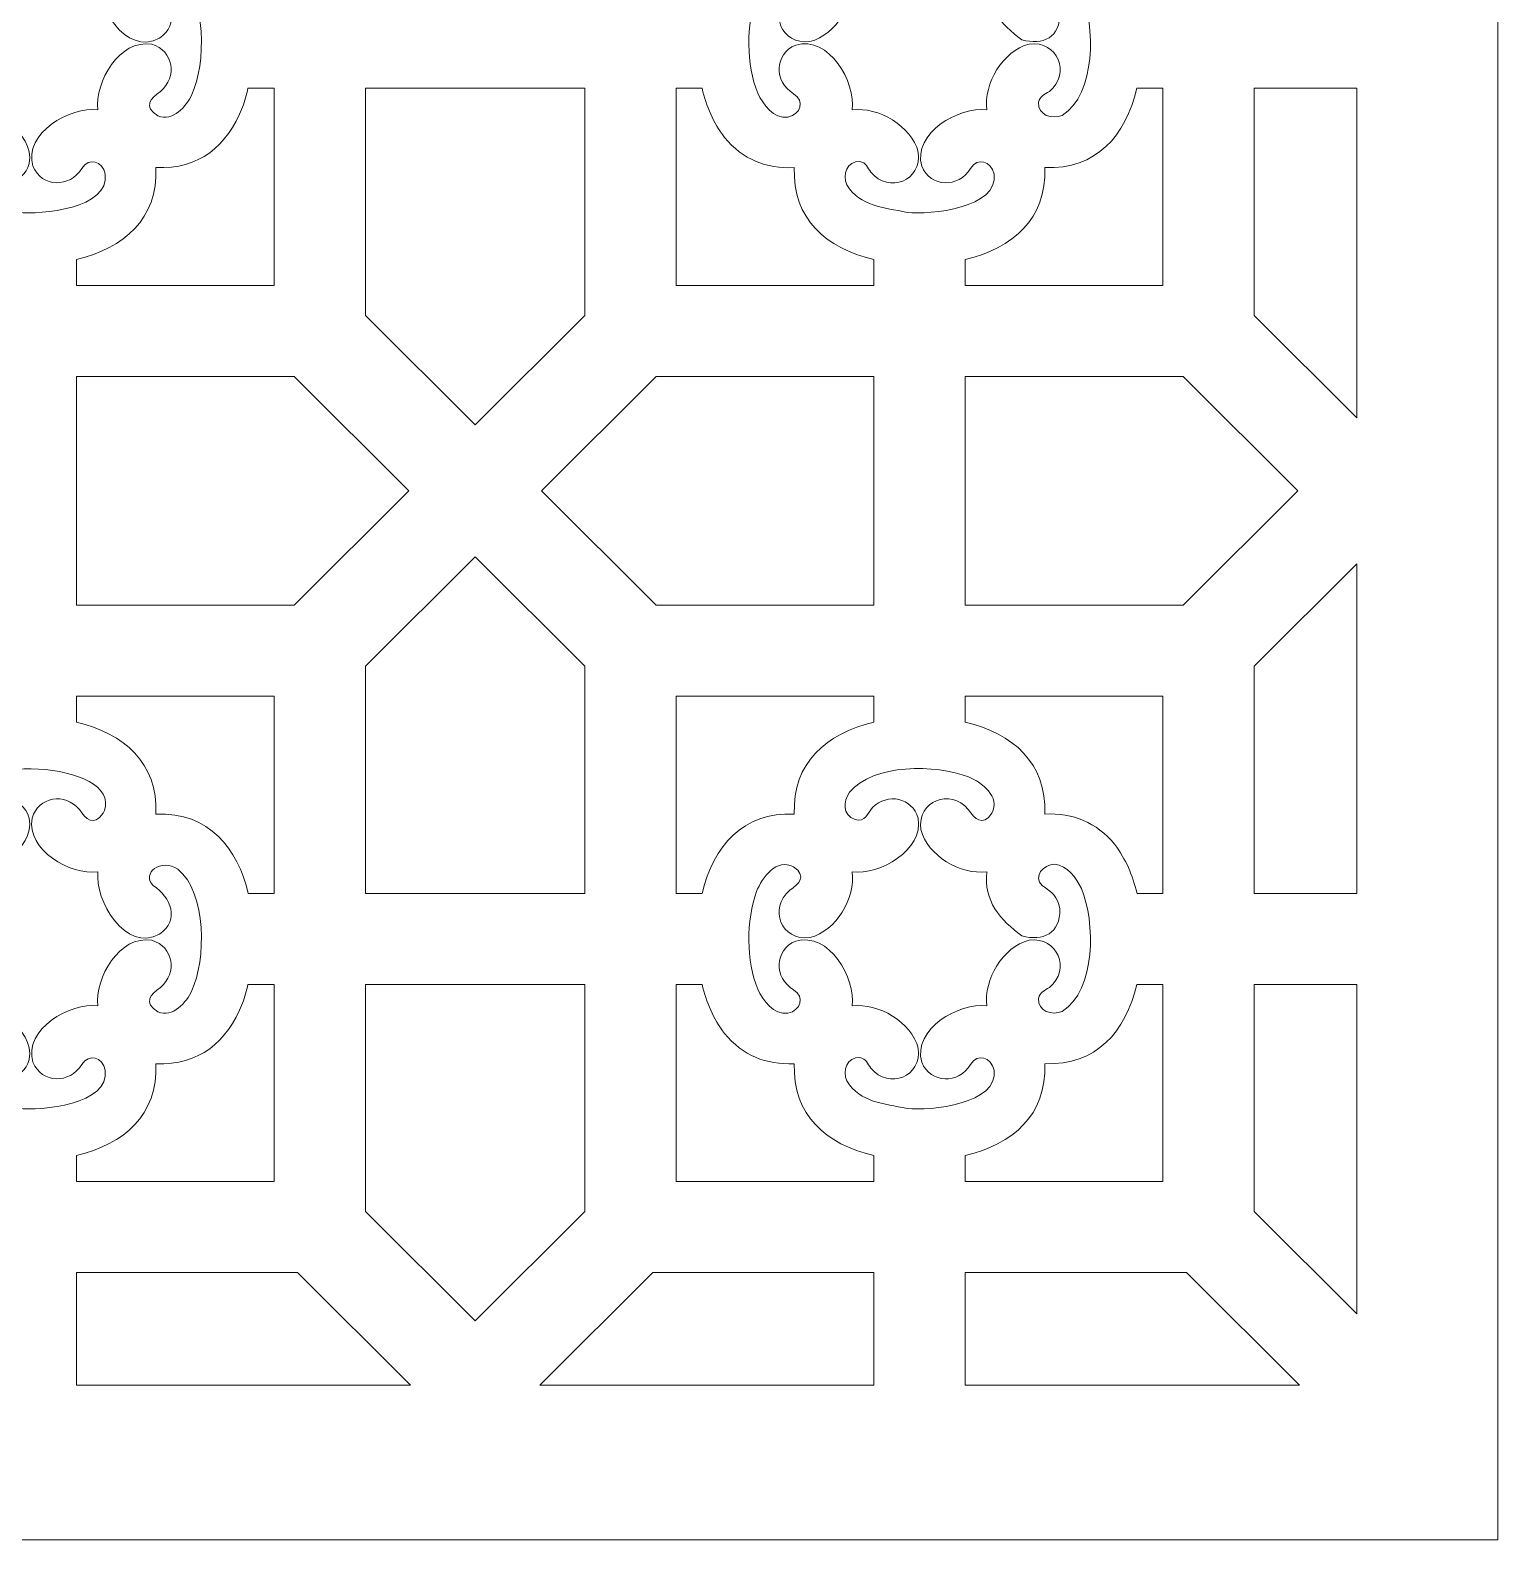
# Model space of a CAD drawing. Header units: centimetres. Extents: x 10.4 to 27.5, y -2.2 to 9.5.
# Drawn here: x 13.422 to 16.397, y -2.117 to 0.943 of the extents above; entities that cross this region are included whole.
import ezdxf

# ---------------------------------------------------------------- set-up
doc = ezdxf.new("R2010")
doc.units = ezdxf.units.CM
doc.header["$MEASUREMENT"] = 0
doc.layers.add('layer 1', color=7, linetype='Continuous')

msp = doc.modelspace()

# ---------------------------------------------------------------- linework, layer by layer
at = {"layer": 'layer 1', "color": 7, "lineweight": 9}
for points, knots in [([(10.44674, 9.5), (10.44674, 9.5), (16.39673, 9.5), (16.39673, 9.5), (16.39673, 9.5), (16.39673, 9.5), (16.39673, -2.11668), (16.39673, -2.11668), (16.39673, -2.11668), (16.39673, -2.11668), (10.44674, -2.11668), (10.44674, -2.11668), (10.44674, -2.11668), (10.44674, -2.11668), (10.44674, 9.5), (10.44674, 9.5)], [0, 0, 0, 0, 0.2, 0.2, 0.2, 0.2, 0.4, 0.4, 0.4, 0.4, 0.6, 0.6, 0.6, 0.6, 1, 1, 1, 1]), ([(13.09226, 1.01358), (13.09226, 1.01358), (13.09226, 1.01358), (13.09226, 1.01358), (13.09226, 1.01358), (13.07182, 0.95806), (13.07075, 0.87023), (13.09476, 0.81571), (13.09476, 0.81571), (13.13448, 0.7256), (13.2128, 0.78683), (13.16716, 0.81454), (13.16716, 0.81454), (13.12807, 0.83826), (13.1277, 0.89522), (13.17192, 0.91327), (13.17192, 0.91327), (13.23941, 0.93239), (13.29348, 0.83811), (13.28637, 0.78175), (13.28637, 0.78175), (13.34207, 0.78877), (13.43093, 0.738), (13.41987, 0.67312), (13.41987, 0.67312), (13.40726, 0.62889), (13.35312, 0.62086), (13.32395, 0.65536), (13.32395, 0.65536), (13.3099, 0.67598), (13.29223, 0.69061), (13.27458, 0.66053), (13.27458, 0.66053), (13.26059, 0.63026), (13.29415, 0.60356), (13.31749, 0.5921), (13.31749, 0.5921), (13.31749, 0.5921), (13.3974, 0.57388), (13.3974, 0.57388), (13.3974, 0.57388), (13.44431, 0.56899), (13.58259, 0.58166), (13.574, 0.65167), (13.574, 0.65167), (13.56789, 0.67786), (13.54067, 0.68657), (13.52625, 0.6629), (13.52625, 0.6629), (13.5024, 0.62375), (13.44519, 0.62384), (13.42721, 0.66767), (13.42721, 0.66767), (13.40803, 0.7348), (13.5027, 0.78905), (13.55913, 0.78175), (13.55913, 0.78175), (13.55207, 0.8385), (13.60307, 0.92586), (13.66811, 0.91483), (13.66811, 0.91483), (13.71247, 0.90226), (13.72053, 0.84827), (13.68592, 0.81922), (13.68592, 0.81922), (13.66523, 0.8052), (13.6506, 0.7876), (13.68074, 0.76998), (13.68074, 0.76998), (13.7108, 0.7562), (13.73867, 0.78984), (13.7494, 0.81278), (13.7494, 0.81278), (13.77811, 0.87429), (13.78006, 1.01091), (13.72104, 1.05902), (13.72104, 1.05902), (13.68774, 1.08163), (13.64539, 1.05088), (13.6712, 1.02575), (13.6712, 1.02575), (13.70722, 1.00127), (13.72594, 0.95671), (13.68367, 0.92693), (13.68367, 0.92693), (13.61497, 0.88937), (13.55205, 0.99595), (13.55913, 1.05367), (13.55913, 1.05367), (13.50219, 1.0467), (13.4146, 1.09738), (13.42566, 1.1623), (13.42566, 1.1623), (13.43827, 1.20651), (13.49243, 1.21457), (13.52156, 1.18005), (13.52156, 1.18005), (13.53491, 1.16044), (13.54982, 1.14525), (13.56935, 1.1722), (13.56935, 1.1722), (13.56935, 1.1722), (13.57226, 1.17774), (13.57226, 1.17774), (13.57226, 1.17774), (13.60642, 1.27684), (13.28112, 1.29888), (13.27109, 1.1903), (13.27109, 1.1903), (13.27154, 1.15981), (13.30179, 1.14693), (13.31926, 1.17251), (13.31926, 1.17251), (13.34251, 1.21572), (13.4065, 1.20921), (13.41987, 1.1623), (13.41987, 1.1623), (13.43098, 1.09725), (13.3424, 1.04678), (13.28637, 1.05367), (13.28637, 1.05367), (13.29362, 0.99695), (13.24234, 0.90961), (13.1774, 0.9206), (13.1774, 0.9206), (13.13304, 0.93318), (13.12496, 0.98718), (13.15961, 1.01621), (13.15961, 1.01621), (13.17926, 1.02952), (13.19452, 1.04439), (13.16746, 1.06386), (13.16746, 1.06386), (13.13253, 1.08205), (13.1037, 1.04239), (13.09226, 1.01358)], [0, 0, 0, 0, 0.0285714, 0.0285714, 0.0285714, 0.0285714, 0.0571429, 0.0571429, 0.0571429, 0.0571429, 0.0857143, 0.0857143, 0.0857143, 0.0857143, 0.1142857, 0.1142857, 0.1142857, 0.1142857, 0.1428571, 0.1428571, 0.1428571, 0.1428571, 0.1714286, 0.1714286, 0.1714286, 0.1714286, 0.2, 0.2, 0.2, 0.2, 0.2285714, 0.2285714, 0.2285714, 0.2285714, 0.2571429, 0.2571429, 0.2571429, 0.2571429, 0.2857143, 0.2857143, 0.2857143, 0.2857143, 0.3142857, 0.3142857, 0.3142857, 0.3142857, 0.3428571, 0.3428571, 0.3428571, 0.3428571, 0.3714286, 0.3714286, 0.3714286, 0.3714286, 0.4, 0.4, 0.4, 0.4, 0.4285714, 0.4285714, 0.4285714, 0.4285714, 0.4571429, 0.4571429, 0.4571429, 0.4571429, 0.4857143, 0.4857143, 0.4857143, 0.4857143, 0.5142857, 0.5142857, 0.5142857, 0.5142857, 0.5428571, 0.5428571, 0.5428571, 0.5428571, 0.5714286, 0.5714286, 0.5714286, 0.5714286, 0.6, 0.6, 0.6, 0.6, 0.6285714, 0.6285714, 0.6285714, 0.6285714, 0.6571429, 0.6571429, 0.6571429, 0.6571429, 0.6857143, 0.6857143, 0.6857143, 0.6857143, 0.7142857, 0.7142857, 0.7142857, 0.7142857, 0.7428571, 0.7428571, 0.7428571, 0.7428571, 0.7714286, 0.7714286, 0.7714286, 0.7714286, 0.8, 0.8, 0.8, 0.8, 0.8285714, 0.8285714, 0.8285714, 0.8285714, 0.8571429, 0.8571429, 0.8571429, 0.8571429, 0.8857143, 0.8857143, 0.8857143, 0.8857143, 0.9142857, 0.9142857, 0.9142857, 0.9142857, 0.9428571, 0.9428571, 0.9428571, 0.9428571, 1, 1, 1, 1]), ([(14.89404, 1.01358), (14.89404, 1.01358), (14.89404, 1.01358), (14.89404, 1.01358), (14.89404, 1.01358), (14.87312, 0.95676), (14.87267, 0.87145), (14.89657, 0.81571), (14.89657, 0.81571), (14.90723, 0.79258), (14.92909, 0.76344), (14.95766, 0.76695), (14.95766, 0.76695), (14.98394, 0.77302), (14.993, 0.79988), (14.96894, 0.81454), (14.96894, 0.81454), (14.92953, 0.83855), (14.92948, 0.89522), (14.97372, 0.91327), (14.97372, 0.91327), (15.0412, 0.93239), (15.09527, 0.83813), (15.08816, 0.78175), (15.08816, 0.78175), (15.1412, 0.78843), (15.20817, 0.74915), (15.22206, 0.6962), (15.22206, 0.6962), (15.22934, 0.63812), (15.16271, 0.61164), (15.12574, 0.65536), (15.12574, 0.65536), (15.1194, 0.66469), (15.11594, 0.67505), (15.10358, 0.6772), (15.10358, 0.6772), (15.07722, 0.67862), (15.06816, 0.65017), (15.07703, 0.62963), (15.07703, 0.62963), (15.10467, 0.58505), (15.15198, 0.58464), (15.19918, 0.57388), (15.19918, 0.57388), (15.24762, 0.56883), (15.38424, 0.58282), (15.37579, 0.65167), (15.37579, 0.65167), (15.36968, 0.67786), (15.34276, 0.68689), (15.32803, 0.6629), (15.32803, 0.6629), (15.30383, 0.62345), (15.24695, 0.62386), (15.229, 0.66767), (15.229, 0.66767), (15.20984, 0.7348), (15.30448, 0.78906), (15.36092, 0.78175), (15.36092, 0.78175), (15.35425, 0.83532), (15.39348, 0.90136), (15.44673, 0.91523), (15.44673, 0.91523), (15.50501, 0.92249), (15.5316, 0.85604), (15.48771, 0.81922), (15.48771, 0.81922), (15.47835, 0.81289), (15.46796, 0.80945), (15.46581, 0.79712), (15.46581, 0.79712), (15.46439, 0.77085), (15.49291, 0.76182), (15.51354, 0.77066), (15.51354, 0.77066), (15.58254, 0.81322), (15.58105, 0.95308), (15.55253, 1.01971), (15.55253, 1.01971), (15.5425, 1.04147), (15.52394, 1.06653), (15.498, 1.06892), (15.498, 1.06892), (15.47579, 1.06857), (15.45398, 1.04425), (15.47298, 1.02575), (15.47298, 1.02575), (15.49223, 1.01265), (15.50491, 1.00394), (15.50889, 0.97831), (15.50889, 0.97831), (15.51049, 0.92904), (15.47458, 0.91155), (15.43201, 0.92402), (15.43201, 0.92402), (15.38826, 0.95489), (15.35379, 0.99565), (15.36092, 1.05367), (15.36092, 1.05367), (15.30716, 1.0471), (15.24093, 1.08604), (15.22703, 1.13922), (15.22703, 1.13922), (15.21978, 1.19732), (15.28643, 1.22382), (15.32334, 1.18005), (15.32334, 1.18005), (15.3367, 1.16045), (15.3516, 1.14525), (15.37114, 1.1722), (15.37114, 1.1722), (15.38886, 1.20608), (15.35088, 1.23444), (15.32385, 1.24595), (15.32385, 1.24595), (15.25775, 1.27202), (15.1302, 1.27294), (15.0828, 1.21508), (15.0828, 1.21508), (15.0692, 1.19518), (15.06774, 1.16987), (15.09413, 1.15936), (15.09413, 1.15936), (15.11468, 1.15354), (15.11907, 1.17214), (15.12918, 1.18411), (15.12918, 1.18411), (15.15988, 1.21386), (15.20963, 1.20453), (15.22166, 1.1623), (15.22166, 1.1623), (15.23276, 1.09724), (15.14418, 1.04678), (15.08816, 1.05367), (15.08816, 1.05367), (15.09499, 1.00018), (15.05546, 0.93401), (15.00234, 0.92019), (15.00234, 0.92019), (14.94407, 0.91294), (14.9175, 0.97939), (14.96139, 1.01621), (14.96139, 1.01621), (14.98104, 1.02951), (14.9963, 1.04439), (14.96925, 1.06386), (14.96925, 1.06386), (14.93434, 1.08202), (14.90542, 1.04221), (14.89404, 1.01358)], [0, 0, 0, 0, 0.025641, 0.025641, 0.025641, 0.025641, 0.0512821, 0.0512821, 0.0512821, 0.0512821, 0.0769231, 0.0769231, 0.0769231, 0.0769231, 0.1025641, 0.1025641, 0.1025641, 0.1025641, 0.1282051, 0.1282051, 0.1282051, 0.1282051, 0.1538462, 0.1538462, 0.1538462, 0.1538462, 0.1794872, 0.1794872, 0.1794872, 0.1794872, 0.2051282, 0.2051282, 0.2051282, 0.2051282, 0.2307692, 0.2307692, 0.2307692, 0.2307692, 0.2564103, 0.2564103, 0.2564103, 0.2564103, 0.2820513, 0.2820513, 0.2820513, 0.2820513, 0.3076923, 0.3076923, 0.3076923, 0.3076923, 0.3333333, 0.3333333, 0.3333333, 0.3333333, 0.3589744, 0.3589744, 0.3589744, 0.3589744, 0.3846154, 0.3846154, 0.3846154, 0.3846154, 0.4102564, 0.4102564, 0.4102564, 0.4102564, 0.4358974, 0.4358974, 0.4358974, 0.4358974, 0.4615385, 0.4615385, 0.4615385, 0.4615385, 0.4871795, 0.4871795, 0.4871795, 0.4871795, 0.5128205, 0.5128205, 0.5128205, 0.5128205, 0.5384615, 0.5384615, 0.5384615, 0.5384615, 0.5641026, 0.5641026, 0.5641026, 0.5641026, 0.5897436, 0.5897436, 0.5897436, 0.5897436, 0.6153846, 0.6153846, 0.6153846, 0.6153846, 0.6410256, 0.6410256, 0.6410256, 0.6410256, 0.6666667, 0.6666667, 0.6666667, 0.6666667, 0.6923077, 0.6923077, 0.6923077, 0.6923077, 0.7179487, 0.7179487, 0.7179487, 0.7179487, 0.7435897, 0.7435897, 0.7435897, 0.7435897, 0.7692308, 0.7692308, 0.7692308, 0.7692308, 0.7948718, 0.7948718, 0.7948718, 0.7948718, 0.8205128, 0.8205128, 0.8205128, 0.8205128, 0.8461538, 0.8461538, 0.8461538, 0.8461538, 0.8717949, 0.8717949, 0.8717949, 0.8717949, 0.8974359, 0.8974359, 0.8974359, 0.8974359, 0.9230769, 0.9230769, 0.9230769, 0.9230769, 0.9487179, 0.9487179, 0.9487179, 0.9487179, 1, 1, 1, 1]), ([(13.8632, 0.82549), (13.8632, 0.82549), (13.8632, 0.82549), (13.8632, 0.82549), (13.8632, 0.82549), (13.8632, 0.82549), (13.91617, 0.82549), (13.91617, 0.82549), (13.91617, 0.82549), (13.91617, 0.82549), (13.91617, 0.42586), (13.91617, 0.42586), (13.91617, 0.42586), (13.91617, 0.42586), (13.51531, 0.42586), (13.51531, 0.42586), (13.51531, 0.42586), (13.51531, 0.42586), (13.51531, 0.47829), (13.51531, 0.47829), (13.51531, 0.47829), (13.61246, 0.50194), (13.68037, 0.5603), (13.67661, 0.66466), (13.67661, 0.66466), (13.76456, 0.66153), (13.82061, 0.70761), (13.85228, 0.78761), (13.85228, 0.78761), (13.85651, 0.79954), (13.86016, 0.81227), (13.8632, 0.82549)], [0, 0, 0, 0, 0.1111111, 0.1111111, 0.1111111, 0.1111111, 0.2222222, 0.2222222, 0.2222222, 0.2222222, 0.3333333, 0.3333333, 0.3333333, 0.3333333, 0.4444444, 0.4444444, 0.4444444, 0.4444444, 0.5555556, 0.5555556, 0.5555556, 0.5555556, 0.6666667, 0.6666667, 0.6666667, 0.6666667, 0.7777778, 0.7777778, 0.7777778, 0.7777778, 1, 1, 1, 1]), ([(14.10119, 0.82549), (14.10119, 0.82549), (14.10119, 0.82549), (14.10119, 0.82549), (14.10119, 0.82549), (14.10119, 0.82549), (14.54617, 0.82549), (14.54617, 0.82549), (14.54617, 0.82549), (14.54617, 0.82549), (14.54617, 0.36524), (14.54617, 0.36524), (14.54617, 0.36524), (14.54617, 0.36524), (14.32367, 0.14345), (14.32367, 0.14345), (14.32367, 0.14345), (14.32367, 0.14345), (14.10119, 0.36524), (14.10119, 0.36524), (14.10119, 0.36524), (14.10119, 0.36524), (14.10119, 0.82549), (14.10119, 0.82549)], [0, 0, 0, 0, 0.1428571, 0.1428571, 0.1428571, 0.1428571, 0.2857143, 0.2857143, 0.2857143, 0.2857143, 0.4285714, 0.4285714, 0.4285714, 0.4285714, 0.5714286, 0.5714286, 0.5714286, 0.5714286, 0.7142857, 0.7142857, 0.7142857, 0.7142857, 1, 1, 1, 1]), ([(14.73118, 0.82549), (14.73118, 0.82549), (14.73118, 0.82549), (14.73118, 0.82549), (14.73118, 0.82549), (14.73118, 0.82549), (14.78374, 0.82549), (14.78374, 0.82549), (14.78374, 0.82549), (14.7928, 0.7885), (14.80618, 0.75632), (14.8291, 0.72591), (14.8291, 0.72591), (14.86703, 0.68083), (14.91229, 0.66257), (14.97071, 0.66466), (14.97071, 0.66466), (14.96697, 0.56059), (15.03481, 0.50139), (15.13206, 0.47837), (15.13206, 0.47837), (15.13206, 0.47837), (15.13206, 0.42586), (15.13206, 0.42586), (15.13206, 0.42586), (15.13206, 0.42586), (14.73118, 0.42586), (14.73118, 0.42586), (14.73118, 0.42586), (14.73118, 0.42586), (14.73118, 0.82549), (14.73118, 0.82549)], [0, 0, 0, 0, 0.1111111, 0.1111111, 0.1111111, 0.1111111, 0.2222222, 0.2222222, 0.2222222, 0.2222222, 0.3333333, 0.3333333, 0.3333333, 0.3333333, 0.4444444, 0.4444444, 0.4444444, 0.4444444, 0.5555556, 0.5555556, 0.5555556, 0.5555556, 0.6666667, 0.6666667, 0.6666667, 0.6666667, 0.7777778, 0.7777778, 0.7777778, 0.7777778, 1, 1, 1, 1]), ([(15.66524, 0.82549), (15.66524, 0.82549), (15.66524, 0.82549), (15.66524, 0.82549), (15.66524, 0.82549), (15.66524, 0.82549), (15.71796, 0.82549), (15.71796, 0.82549), (15.71796, 0.82549), (15.71796, 0.82549), (15.71796, 0.42586), (15.71796, 0.42586), (15.71796, 0.42586), (15.71796, 0.42586), (15.31709, 0.42586), (15.31709, 0.42586), (15.31709, 0.42586), (15.31709, 0.42586), (15.31709, 0.47829), (15.31709, 0.47829), (15.31709, 0.47829), (15.41422, 0.50194), (15.48215, 0.5603), (15.47839, 0.66466), (15.47839, 0.66466), (15.58277, 0.66095), (15.64215, 0.72855), (15.66524, 0.82549)], [0, 0, 0, 0, 0.125, 0.125, 0.125, 0.125, 0.25, 0.25, 0.25, 0.25, 0.375, 0.375, 0.375, 0.375, 0.5, 0.5, 0.5, 0.5, 0.625, 0.625, 0.625, 0.625, 0.75, 0.75, 0.75, 0.75, 1, 1, 1, 1]), ([(16.11113, 0.82549), (16.11113, 0.82549), (16.11113, 0.82549), (16.11113, 0.82549), (16.11113, 0.82549), (16.11113, 0.82549), (15.90298, 0.82549), (15.90298, 0.82549), (15.90298, 0.82549), (15.90298, 0.82549), (15.90298, 0.36524), (15.90298, 0.36524), (15.90298, 0.36524), (15.90298, 0.36524), (16.11113, 0.15774), (16.11113, 0.15774), (16.11113, 0.15774), (16.11113, 0.15774), (16.11113, 0.82549), (16.11113, 0.82549)], [0, 0, 0, 0, 0.1666667, 0.1666667, 0.1666667, 0.1666667, 0.3333333, 0.3333333, 0.3333333, 0.3333333, 0.5, 0.5, 0.5, 0.5, 0.6666667, 0.6666667, 0.6666667, 0.6666667, 1, 1, 1, 1]), ([(13.51531, 0.24141), (13.51531, 0.24141), (13.51531, 0.24141), (13.51531, 0.24141), (13.51531, 0.24141), (13.51531, 0.24141), (13.51531, -0.22229), (13.51531, -0.22229), (13.51531, -0.22229), (13.51531, -0.22229), (13.9568, -0.22229), (13.9568, -0.22229), (13.9568, -0.22229), (13.9568, -0.22229), (14.18938, 0.00957), (14.18938, 0.00957), (14.18938, 0.00957), (14.18938, 0.00957), (13.9568, 0.24141), (13.9568, 0.24141), (13.9568, 0.24141), (13.9568, 0.24141), (13.51531, 0.24141), (13.51531, 0.24141)], [0, 0, 0, 0, 0.1428571, 0.1428571, 0.1428571, 0.1428571, 0.2857143, 0.2857143, 0.2857143, 0.2857143, 0.4285714, 0.4285714, 0.4285714, 0.4285714, 0.5714286, 0.5714286, 0.5714286, 0.5714286, 0.7142857, 0.7142857, 0.7142857, 0.7142857, 1, 1, 1, 1]), ([(15.13206, -0.22229), (15.13206, -0.22229), (15.13206, -0.22229), (15.13206, -0.22229), (15.13206, -0.22229), (15.13206, -0.22229), (15.13206, 0.24141), (15.13206, 0.24141), (15.13206, 0.24141), (15.13206, 0.24141), (14.69056, 0.24141), (14.69056, 0.24141), (14.69056, 0.24141), (14.69056, 0.24141), (14.45798, 0.00957), (14.45798, 0.00957), (14.45798, 0.00957), (14.45798, 0.00957), (14.69056, -0.22229), (14.69056, -0.22229), (14.69056, -0.22229), (14.69056, -0.22229), (15.13206, -0.22229), (15.13206, -0.22229)], [0, 0, 0, 0, 0.1428571, 0.1428571, 0.1428571, 0.1428571, 0.2857143, 0.2857143, 0.2857143, 0.2857143, 0.4285714, 0.4285714, 0.4285714, 0.4285714, 0.5714286, 0.5714286, 0.5714286, 0.5714286, 0.7142857, 0.7142857, 0.7142857, 0.7142857, 1, 1, 1, 1]), ([(15.31709, 0.24141), (15.31709, 0.24141), (15.31709, 0.24141), (15.31709, 0.24141), (15.31709, 0.24141), (15.31709, 0.24141), (15.31709, -0.22229), (15.31709, -0.22229), (15.31709, -0.22229), (15.31709, -0.22229), (15.75859, -0.22229), (15.75859, -0.22229), (15.75859, -0.22229), (15.75859, -0.22229), (15.99117, 0.00957), (15.99117, 0.00957), (15.99117, 0.00957), (15.99117, 0.00957), (15.75859, 0.24141), (15.75859, 0.24141), (15.75859, 0.24141), (15.75859, 0.24141), (15.31709, 0.24141), (15.31709, 0.24141)], [0, 0, 0, 0, 0.1428571, 0.1428571, 0.1428571, 0.1428571, 0.2857143, 0.2857143, 0.2857143, 0.2857143, 0.4285714, 0.4285714, 0.4285714, 0.4285714, 0.5714286, 0.5714286, 0.5714286, 0.5714286, 0.7142857, 0.7142857, 0.7142857, 0.7142857, 1, 1, 1, 1]), ([(14.54617, -0.80637), (14.54617, -0.80637), (14.54617, -0.80637), (14.54617, -0.80637), (14.54617, -0.80637), (14.54617, -0.80637), (14.10119, -0.80637), (14.10119, -0.80637), (14.10119, -0.80637), (14.10119, -0.80637), (14.10119, -0.34612), (14.10119, -0.34612), (14.10119, -0.34612), (14.10119, -0.34612), (14.32367, -0.12433), (14.32367, -0.12433), (14.32367, -0.12433), (14.32367, -0.12433), (14.54617, -0.34612), (14.54617, -0.34612), (14.54617, -0.34612), (14.54617, -0.34612), (14.54617, -0.80637), (14.54617, -0.80637)], [0, 0, 0, 0, 0.1428571, 0.1428571, 0.1428571, 0.1428571, 0.2857143, 0.2857143, 0.2857143, 0.2857143, 0.4285714, 0.4285714, 0.4285714, 0.4285714, 0.5714286, 0.5714286, 0.5714286, 0.5714286, 0.7142857, 0.7142857, 0.7142857, 0.7142857, 1, 1, 1, 1]), ([(16.11113, -0.13863), (16.11113, -0.13863), (16.11113, -0.13863), (16.11113, -0.13863), (16.11113, -0.13863), (16.11113, -0.13863), (15.90298, -0.34612), (15.90298, -0.34612), (15.90298, -0.34612), (15.90298, -0.34612), (15.90298, -0.80637), (15.90298, -0.80637), (15.90298, -0.80637), (15.90298, -0.80637), (16.11113, -0.80637), (16.11113, -0.80637), (16.11113, -0.80637), (16.11113, -0.80637), (16.11113, -0.13863), (16.11113, -0.13863)], [0, 0, 0, 0, 0.1666667, 0.1666667, 0.1666667, 0.1666667, 0.3333333, 0.3333333, 0.3333333, 0.3333333, 0.5, 0.5, 0.5, 0.5, 0.6666667, 0.6666667, 0.6666667, 0.6666667, 1, 1, 1, 1]), ([(13.91617, -0.80637), (13.91617, -0.80637), (13.91617, -0.80637), (13.91617, -0.80637), (13.91617, -0.80637), (13.91617, -0.80637), (13.86376, -0.80637), (13.86376, -0.80637), (13.86376, -0.80637), (13.84227, -0.71554), (13.78468, -0.64168), (13.67661, -0.64553), (13.67661, -0.64553), (13.68035, -0.5415), (13.61251, -0.48228), (13.51531, -0.45926), (13.51531, -0.45926), (13.51531, -0.45926), (13.51531, -0.40674), (13.51531, -0.40674), (13.51531, -0.40674), (13.51531, -0.40674), (13.91617, -0.40674), (13.91617, -0.40674), (13.91617, -0.40674), (13.91617, -0.40674), (13.91617, -0.80637), (13.91617, -0.80637)], [0, 0, 0, 0, 0.125, 0.125, 0.125, 0.125, 0.25, 0.25, 0.25, 0.25, 0.375, 0.375, 0.375, 0.375, 0.5, 0.5, 0.5, 0.5, 0.625, 0.625, 0.625, 0.625, 0.75, 0.75, 0.75, 0.75, 1, 1, 1, 1]), ([(14.78372, -0.80637), (14.78372, -0.80637), (14.78372, -0.80637), (14.78372, -0.80637), (14.78372, -0.80637), (14.78372, -0.80637), (14.73118, -0.80637), (14.73118, -0.80637), (14.73118, -0.80637), (14.73118, -0.80637), (14.73118, -0.40674), (14.73118, -0.40674), (14.73118, -0.40674), (14.73118, -0.40674), (15.13206, -0.40674), (15.13206, -0.40674), (15.13206, -0.40674), (15.13206, -0.40674), (15.13206, -0.45915), (15.13206, -0.45915), (15.13206, -0.45915), (15.03497, -0.48278), (14.96697, -0.54126), (14.97071, -0.64553), (14.97071, -0.64553), (14.86612, -0.64179), (14.80718, -0.7095), (14.78372, -0.80637)], [0, 0, 0, 0, 0.125, 0.125, 0.125, 0.125, 0.25, 0.25, 0.25, 0.25, 0.375, 0.375, 0.375, 0.375, 0.5, 0.5, 0.5, 0.5, 0.625, 0.625, 0.625, 0.625, 0.75, 0.75, 0.75, 0.75, 1, 1, 1, 1]), ([(15.71796, -0.80637), (15.71796, -0.80637), (15.71796, -0.80637), (15.71796, -0.80637), (15.71796, -0.80637), (15.71796, -0.80637), (15.66536, -0.80637), (15.66536, -0.80637), (15.66536, -0.80637), (15.6563, -0.76942), (15.64297, -0.73737), (15.62013, -0.70696), (15.62013, -0.70696), (15.58221, -0.66177), (15.53685, -0.64344), (15.47839, -0.64553), (15.47839, -0.64553), (15.48213, -0.5415), (15.41429, -0.48228), (15.31709, -0.45926), (15.31709, -0.45926), (15.31709, -0.45926), (15.31709, -0.40674), (15.31709, -0.40674), (15.31709, -0.40674), (15.31709, -0.40674), (15.71796, -0.40674), (15.71796, -0.40674), (15.71796, -0.40674), (15.71796, -0.40674), (15.71796, -0.80637), (15.71796, -0.80637)], [0, 0, 0, 0, 0.1111111, 0.1111111, 0.1111111, 0.1111111, 0.2222222, 0.2222222, 0.2222222, 0.2222222, 0.3333333, 0.3333333, 0.3333333, 0.3333333, 0.4444444, 0.4444444, 0.4444444, 0.4444444, 0.5555556, 0.5555556, 0.5555556, 0.5555556, 0.6666667, 0.6666667, 0.6666667, 0.6666667, 0.7777778, 0.7777778, 0.7777778, 0.7777778, 1, 1, 1, 1]), ([(13.09226, -0.80272), (13.09226, -0.80272), (13.09226, -0.80272), (13.09226, -0.80272), (13.09226, -0.80272), (13.07182, -0.85823), (13.07075, -0.94605), (13.09476, -1.00059), (13.09476, -1.00059), (13.13448, -1.09071), (13.2128, -1.02947), (13.16716, -1.00176), (13.16716, -1.00176), (13.12807, -0.97803), (13.1277, -0.92107), (13.17192, -0.90302), (13.17192, -0.90302), (13.23941, -0.88391), (13.29348, -0.97819), (13.28637, -1.03454), (13.28637, -1.03454), (13.34207, -1.02752), (13.43093, -1.07829), (13.41987, -1.14317), (13.41987, -1.14317), (13.40726, -1.1874), (13.35312, -1.19543), (13.32395, -1.16093), (13.32395, -1.16093), (13.3099, -1.1403), (13.29223, -1.1257), (13.27458, -1.15577), (13.27458, -1.15577), (13.26059, -1.18605), (13.29415, -1.21273), (13.31749, -1.2242), (13.31749, -1.2242), (13.31749, -1.2242), (13.3974, -1.24243), (13.3974, -1.24243), (13.3974, -1.24243), (13.44431, -1.24731), (13.58259, -1.23463), (13.574, -1.16464), (13.574, -1.16464), (13.56789, -1.13844), (13.54067, -1.12973), (13.52625, -1.15339), (13.52625, -1.15339), (13.5024, -1.19255), (13.44519, -1.19246), (13.42721, -1.14862), (13.42721, -1.14862), (13.40803, -1.08148), (13.5027, -1.02724), (13.55913, -1.03454), (13.55913, -1.03454), (13.55207, -0.97778), (13.60307, -0.89044), (13.66811, -0.90148), (13.66811, -0.90148), (13.71247, -0.91403), (13.72053, -0.96804), (13.68592, -0.99707), (13.68592, -0.99707), (13.66523, -1.01109), (13.6506, -1.0287), (13.68074, -1.04631), (13.68074, -1.04631), (13.7108, -1.06011), (13.73867, -1.02647), (13.7494, -1.0035), (13.7494, -1.0035), (13.77811, -0.942), (13.78006, -0.80539), (13.72104, -0.75727), (13.72104, -0.75727), (13.68774, -0.73467), (13.64539, -0.76542), (13.6712, -0.79055), (13.6712, -0.79055), (13.70722, -0.81502), (13.72594, -0.85958), (13.68367, -0.88936), (13.68367, -0.88936), (13.61497, -0.92692), (13.55205, -0.82035), (13.55913, -0.76262), (13.55913, -0.76262), (13.50219, -0.76959), (13.4146, -0.71891), (13.42566, -0.65401), (13.42566, -0.65401), (13.43827, -0.60977), (13.49243, -0.60172), (13.52156, -0.63626), (13.52156, -0.63626), (13.53491, -0.65585), (13.54982, -0.67106), (13.56935, -0.64409), (13.56935, -0.64409), (13.56935, -0.64409), (13.57226, -0.63856), (13.57226, -0.63856), (13.57226, -0.63856), (13.60642, -0.53946), (13.28112, -0.51742), (13.27109, -0.62599), (13.27109, -0.62599), (13.27154, -0.65649), (13.30179, -0.66936), (13.31926, -0.64379), (13.31926, -0.64379), (13.34251, -0.60057), (13.4065, -0.60709), (13.41987, -0.654), (13.41987, -0.654), (13.43098, -0.71905), (13.3424, -0.76952), (13.28637, -0.76262), (13.28637, -0.76262), (13.29362, -0.81934), (13.24234, -0.90669), (13.1774, -0.89571), (13.1774, -0.89571), (13.13304, -0.88312), (13.12496, -0.82913), (13.15961, -0.8001), (13.15961, -0.8001), (13.17926, -0.78678), (13.19452, -0.77191), (13.16746, -0.75243), (13.16746, -0.75243), (13.13253, -0.73425), (13.1037, -0.7739), (13.09226, -0.80272)], [0, 0, 0, 0, 0.0285714, 0.0285714, 0.0285714, 0.0285714, 0.0571429, 0.0571429, 0.0571429, 0.0571429, 0.0857143, 0.0857143, 0.0857143, 0.0857143, 0.1142857, 0.1142857, 0.1142857, 0.1142857, 0.1428571, 0.1428571, 0.1428571, 0.1428571, 0.1714286, 0.1714286, 0.1714286, 0.1714286, 0.2, 0.2, 0.2, 0.2, 0.2285714, 0.2285714, 0.2285714, 0.2285714, 0.2571429, 0.2571429, 0.2571429, 0.2571429, 0.2857143, 0.2857143, 0.2857143, 0.2857143, 0.3142857, 0.3142857, 0.3142857, 0.3142857, 0.3428571, 0.3428571, 0.3428571, 0.3428571, 0.3714286, 0.3714286, 0.3714286, 0.3714286, 0.4, 0.4, 0.4, 0.4, 0.4285714, 0.4285714, 0.4285714, 0.4285714, 0.4571429, 0.4571429, 0.4571429, 0.4571429, 0.4857143, 0.4857143, 0.4857143, 0.4857143, 0.5142857, 0.5142857, 0.5142857, 0.5142857, 0.5428571, 0.5428571, 0.5428571, 0.5428571, 0.5714286, 0.5714286, 0.5714286, 0.5714286, 0.6, 0.6, 0.6, 0.6, 0.6285714, 0.6285714, 0.6285714, 0.6285714, 0.6571429, 0.6571429, 0.6571429, 0.6571429, 0.6857143, 0.6857143, 0.6857143, 0.6857143, 0.7142857, 0.7142857, 0.7142857, 0.7142857, 0.7428571, 0.7428571, 0.7428571, 0.7428571, 0.7714286, 0.7714286, 0.7714286, 0.7714286, 0.8, 0.8, 0.8, 0.8, 0.8285714, 0.8285714, 0.8285714, 0.8285714, 0.8571429, 0.8571429, 0.8571429, 0.8571429, 0.8857143, 0.8857143, 0.8857143, 0.8857143, 0.9142857, 0.9142857, 0.9142857, 0.9142857, 0.9428571, 0.9428571, 0.9428571, 0.9428571, 1, 1, 1, 1]), ([(14.89404, -0.80272), (14.89404, -0.80272), (14.89404, -0.80272), (14.89404, -0.80272), (14.89404, -0.80272), (14.87312, -0.85954), (14.87267, -0.94484), (14.89657, -1.00059), (14.89657, -1.00059), (14.90723, -1.02371), (14.92909, -1.05286), (14.95766, -1.04935), (14.95766, -1.04935), (14.98394, -1.04327), (14.993, -1.01641), (14.96894, -1.00176), (14.96894, -1.00176), (14.92953, -0.97774), (14.92948, -0.92107), (14.97372, -0.90302), (14.97372, -0.90302), (15.0412, -0.88391), (15.09527, -0.97818), (15.08816, -1.03454), (15.08816, -1.03454), (15.1412, -1.02785), (15.20817, -1.06714), (15.22206, -1.12009), (15.22206, -1.12009), (15.22934, -1.17819), (15.16271, -1.20466), (15.12574, -1.16093), (15.12574, -1.16093), (15.1194, -1.15161), (15.11594, -1.14124), (15.10358, -1.13908), (15.10358, -1.13908), (15.07722, -1.13767), (15.06816, -1.16613), (15.07703, -1.18667), (15.07703, -1.18667), (15.10467, -1.23124), (15.15198, -1.23166), (15.19918, -1.24243), (15.19918, -1.24243), (15.24762, -1.24748), (15.38424, -1.23347), (15.37579, -1.16464), (15.37579, -1.16464), (15.36968, -1.13842), (15.34276, -1.12941), (15.32803, -1.15339), (15.32803, -1.15339), (15.30383, -1.19285), (15.24695, -1.19244), (15.229, -1.14862), (15.229, -1.14862), (15.20984, -1.08148), (15.30448, -1.02724), (15.36092, -1.03454), (15.36092, -1.03454), (15.35425, -0.98097), (15.39348, -0.91493), (15.44673, -0.90106), (15.44673, -0.90106), (15.50501, -0.89381), (15.5316, -0.96025), (15.48771, -0.99707), (15.48771, -0.99707), (15.47835, -1.00341), (15.46796, -1.00685), (15.46581, -1.01917), (15.46581, -1.01917), (15.46439, -1.04545), (15.49291, -1.05448), (15.51354, -1.04564), (15.51354, -1.04564), (15.58254, -1.00307), (15.58105, -0.86322), (15.55253, -0.79658), (15.55253, -0.79658), (15.5425, -0.77483), (15.52394, -0.74976), (15.498, -0.74737), (15.498, -0.74737), (15.47579, -0.74772), (15.45398, -0.77204), (15.47298, -0.79055), (15.47298, -0.79055), (15.49223, -0.80364), (15.50491, -0.81236), (15.50889, -0.83798), (15.50889, -0.83798), (15.51049, -0.88726), (15.47458, -0.90475), (15.43201, -0.89227), (15.43201, -0.89227), (15.38826, -0.86141), (15.35379, -0.82065), (15.36092, -0.76262), (15.36092, -0.76262), (15.30716, -0.76919), (15.24093, -0.73025), (15.22703, -0.67707), (15.22703, -0.67707), (15.21978, -0.61898), (15.28643, -0.59248), (15.32334, -0.63626), (15.32334, -0.63626), (15.3367, -0.65584), (15.3516, -0.67106), (15.37114, -0.64409), (15.37114, -0.64409), (15.38886, -0.61021), (15.35088, -0.58184), (15.32385, -0.57035), (15.32385, -0.57035), (15.25775, -0.54427), (15.1302, -0.54336), (15.0828, -0.60123), (15.0828, -0.60123), (15.0692, -0.62112), (15.06774, -0.64644), (15.09413, -0.65693), (15.09413, -0.65693), (15.11468, -0.66276), (15.11907, -0.64415), (15.12918, -0.63219), (15.12918, -0.63219), (15.15988, -0.60243), (15.20963, -0.61177), (15.22166, -0.654), (15.22166, -0.654), (15.23276, -0.71906), (15.14418, -0.76952), (15.08816, -0.76262), (15.08816, -0.76262), (15.09499, -0.81611), (15.05546, -0.88229), (15.00234, -0.89611), (15.00234, -0.89611), (14.94407, -0.90336), (14.9175, -0.8369), (14.96139, -0.8001), (14.96139, -0.8001), (14.98104, -0.78678), (14.9963, -0.7719), (14.96925, -0.75243), (14.96925, -0.75243), (14.93434, -0.73428), (14.90542, -0.77408), (14.89404, -0.80272)], [0, 0, 0, 0, 0.025641, 0.025641, 0.025641, 0.025641, 0.0512821, 0.0512821, 0.0512821, 0.0512821, 0.0769231, 0.0769231, 0.0769231, 0.0769231, 0.1025641, 0.1025641, 0.1025641, 0.1025641, 0.1282051, 0.1282051, 0.1282051, 0.1282051, 0.1538462, 0.1538462, 0.1538462, 0.1538462, 0.1794872, 0.1794872, 0.1794872, 0.1794872, 0.2051282, 0.2051282, 0.2051282, 0.2051282, 0.2307692, 0.2307692, 0.2307692, 0.2307692, 0.2564103, 0.2564103, 0.2564103, 0.2564103, 0.2820513, 0.2820513, 0.2820513, 0.2820513, 0.3076923, 0.3076923, 0.3076923, 0.3076923, 0.3333333, 0.3333333, 0.3333333, 0.3333333, 0.3589744, 0.3589744, 0.3589744, 0.3589744, 0.3846154, 0.3846154, 0.3846154, 0.3846154, 0.4102564, 0.4102564, 0.4102564, 0.4102564, 0.4358974, 0.4358974, 0.4358974, 0.4358974, 0.4615385, 0.4615385, 0.4615385, 0.4615385, 0.4871795, 0.4871795, 0.4871795, 0.4871795, 0.5128205, 0.5128205, 0.5128205, 0.5128205, 0.5384615, 0.5384615, 0.5384615, 0.5384615, 0.5641026, 0.5641026, 0.5641026, 0.5641026, 0.5897436, 0.5897436, 0.5897436, 0.5897436, 0.6153846, 0.6153846, 0.6153846, 0.6153846, 0.6410256, 0.6410256, 0.6410256, 0.6410256, 0.6666667, 0.6666667, 0.6666667, 0.6666667, 0.6923077, 0.6923077, 0.6923077, 0.6923077, 0.7179487, 0.7179487, 0.7179487, 0.7179487, 0.7435897, 0.7435897, 0.7435897, 0.7435897, 0.7692308, 0.7692308, 0.7692308, 0.7692308, 0.7948718, 0.7948718, 0.7948718, 0.7948718, 0.8205128, 0.8205128, 0.8205128, 0.8205128, 0.8461538, 0.8461538, 0.8461538, 0.8461538, 0.8717949, 0.8717949, 0.8717949, 0.8717949, 0.8974359, 0.8974359, 0.8974359, 0.8974359, 0.9230769, 0.9230769, 0.9230769, 0.9230769, 0.9487179, 0.9487179, 0.9487179, 0.9487179, 1, 1, 1, 1]), ([(13.8632, -0.99081), (13.8632, -0.99081), (13.8632, -0.99081), (13.8632, -0.99081), (13.8632, -0.99081), (13.8632, -0.99081), (13.91617, -0.99081), (13.91617, -0.99081), (13.91617, -0.99081), (13.91617, -0.99081), (13.91617, -1.39043), (13.91617, -1.39043), (13.91617, -1.39043), (13.91617, -1.39043), (13.51531, -1.39043), (13.51531, -1.39043), (13.51531, -1.39043), (13.51531, -1.39043), (13.51531, -1.33801), (13.51531, -1.33801), (13.51531, -1.33801), (13.61246, -1.31437), (13.68037, -1.25599), (13.67661, -1.15164), (13.67661, -1.15164), (13.76456, -1.15476), (13.82061, -1.10869), (13.85228, -1.02869), (13.85228, -1.02869), (13.85651, -1.01674), (13.86016, -1.00404), (13.8632, -0.99081)], [0, 0, 0, 0, 0.1111111, 0.1111111, 0.1111111, 0.1111111, 0.2222222, 0.2222222, 0.2222222, 0.2222222, 0.3333333, 0.3333333, 0.3333333, 0.3333333, 0.4444444, 0.4444444, 0.4444444, 0.4444444, 0.5555556, 0.5555556, 0.5555556, 0.5555556, 0.6666667, 0.6666667, 0.6666667, 0.6666667, 0.7777778, 0.7777778, 0.7777778, 0.7777778, 1, 1, 1, 1]), ([(14.10119, -0.99081), (14.10119, -0.99081), (14.10119, -0.99081), (14.10119, -0.99081), (14.10119, -0.99081), (14.10119, -0.99081), (14.54617, -0.99081), (14.54617, -0.99081), (14.54617, -0.99081), (14.54617, -0.99081), (14.54617, -1.45106), (14.54617, -1.45106), (14.54617, -1.45106), (14.54617, -1.45106), (14.32367, -1.67285), (14.32367, -1.67285), (14.32367, -1.67285), (14.32367, -1.67285), (14.10119, -1.45106), (14.10119, -1.45106), (14.10119, -1.45106), (14.10119, -1.45106), (14.10119, -0.99081), (14.10119, -0.99081)], [0, 0, 0, 0, 0.1428571, 0.1428571, 0.1428571, 0.1428571, 0.2857143, 0.2857143, 0.2857143, 0.2857143, 0.4285714, 0.4285714, 0.4285714, 0.4285714, 0.5714286, 0.5714286, 0.5714286, 0.5714286, 0.7142857, 0.7142857, 0.7142857, 0.7142857, 1, 1, 1, 1]), ([(14.73118, -0.99081), (14.73118, -0.99081), (14.73118, -0.99081), (14.73118, -0.99081), (14.73118, -0.99081), (14.73118, -0.99081), (14.78374, -0.99081), (14.78374, -0.99081), (14.78374, -0.99081), (14.7928, -1.0278), (14.80618, -1.05996), (14.8291, -1.09039), (14.8291, -1.09039), (14.86703, -1.13546), (14.91229, -1.15371), (14.97071, -1.15164), (14.97071, -1.15164), (14.96697, -1.2557), (15.03481, -1.31491), (15.13206, -1.33793), (15.13206, -1.33793), (15.13206, -1.33793), (15.13206, -1.39043), (15.13206, -1.39043), (15.13206, -1.39043), (15.13206, -1.39043), (14.73118, -1.39043), (14.73118, -1.39043), (14.73118, -1.39043), (14.73118, -1.39043), (14.73118, -0.99081), (14.73118, -0.99081)], [0, 0, 0, 0, 0.1111111, 0.1111111, 0.1111111, 0.1111111, 0.2222222, 0.2222222, 0.2222222, 0.2222222, 0.3333333, 0.3333333, 0.3333333, 0.3333333, 0.4444444, 0.4444444, 0.4444444, 0.4444444, 0.5555556, 0.5555556, 0.5555556, 0.5555556, 0.6666667, 0.6666667, 0.6666667, 0.6666667, 0.7777778, 0.7777778, 0.7777778, 0.7777778, 1, 1, 1, 1]), ([(15.66524, -0.99081), (15.66524, -0.99081), (15.66524, -0.99081), (15.66524, -0.99081), (15.66524, -0.99081), (15.66524, -0.99081), (15.71796, -0.99081), (15.71796, -0.99081), (15.71796, -0.99081), (15.71796, -0.99081), (15.71796, -1.39043), (15.71796, -1.39043), (15.71796, -1.39043), (15.71796, -1.39043), (15.31709, -1.39043), (15.31709, -1.39043), (15.31709, -1.39043), (15.31709, -1.39043), (15.31709, -1.33801), (15.31709, -1.33801), (15.31709, -1.33801), (15.41422, -1.31437), (15.48215, -1.25599), (15.47839, -1.15164), (15.47839, -1.15164), (15.58277, -1.15535), (15.64215, -1.08775), (15.66524, -0.99081)], [0, 0, 0, 0, 0.125, 0.125, 0.125, 0.125, 0.25, 0.25, 0.25, 0.25, 0.375, 0.375, 0.375, 0.375, 0.5, 0.5, 0.5, 0.5, 0.625, 0.625, 0.625, 0.625, 0.75, 0.75, 0.75, 0.75, 1, 1, 1, 1]), ([(16.11113, -0.99081), (16.11113, -0.99081), (16.11113, -0.99081), (16.11113, -0.99081), (16.11113, -0.99081), (16.11113, -0.99081), (15.90298, -0.99081), (15.90298, -0.99081), (15.90298, -0.99081), (15.90298, -0.99081), (15.90298, -1.45106), (15.90298, -1.45106), (15.90298, -1.45106), (15.90298, -1.45106), (16.11113, -1.65855), (16.11113, -1.65855), (16.11113, -1.65855), (16.11113, -1.65855), (16.11113, -0.99081), (16.11113, -0.99081)], [0, 0, 0, 0, 0.1666667, 0.1666667, 0.1666667, 0.1666667, 0.3333333, 0.3333333, 0.3333333, 0.3333333, 0.5, 0.5, 0.5, 0.5, 0.6666667, 0.6666667, 0.6666667, 0.6666667, 1, 1, 1, 1]), ([(13.51531, -1.80327), (13.51531, -1.80327), (13.51531, -1.80327), (13.51531, -1.80327), (13.51531, -1.80327), (13.51531, -1.80327), (14.19286, -1.80327), (14.19286, -1.80327), (14.19286, -1.80327), (14.19286, -1.80327), (13.96374, -1.57487), (13.96374, -1.57487), (13.96374, -1.57487), (13.96374, -1.57487), (13.51531, -1.57487), (13.51531, -1.57487), (13.51531, -1.57487), (13.51531, -1.57487), (13.51531, -1.80327), (13.51531, -1.80327)], [0, 0, 0, 0, 0.1666667, 0.1666667, 0.1666667, 0.1666667, 0.3333333, 0.3333333, 0.3333333, 0.3333333, 0.5, 0.5, 0.5, 0.5, 0.6666667, 0.6666667, 0.6666667, 0.6666667, 1, 1, 1, 1]), ([(14.45453, -1.80327), (14.45453, -1.80327), (14.45453, -1.80327), (14.45453, -1.80327), (14.45453, -1.80327), (14.45453, -1.80327), (15.13206, -1.80327), (15.13206, -1.80327), (15.13206, -1.80327), (15.13206, -1.80327), (15.13206, -1.57487), (15.13206, -1.57487), (15.13206, -1.57487), (15.13206, -1.57487), (14.68362, -1.57487), (14.68362, -1.57487), (14.68362, -1.57487), (14.68362, -1.57487), (14.45453, -1.80327), (14.45453, -1.80327)], [0, 0, 0, 0, 0.1666667, 0.1666667, 0.1666667, 0.1666667, 0.3333333, 0.3333333, 0.3333333, 0.3333333, 0.5, 0.5, 0.5, 0.5, 0.6666667, 0.6666667, 0.6666667, 0.6666667, 1, 1, 1, 1]), ([(15.31709, -1.80327), (15.31709, -1.80327), (15.31709, -1.80327), (15.31709, -1.80327), (15.31709, -1.80327), (15.31709, -1.80327), (15.99465, -1.80327), (15.99465, -1.80327), (15.99465, -1.80327), (15.99465, -1.80327), (15.76553, -1.57487), (15.76553, -1.57487), (15.76553, -1.57487), (15.76553, -1.57487), (15.31709, -1.57487), (15.31709, -1.57487), (15.31709, -1.57487), (15.31709, -1.57487), (15.31709, -1.80327), (15.31709, -1.80327)], [0, 0, 0, 0, 0.1666667, 0.1666667, 0.1666667, 0.1666667, 0.3333333, 0.3333333, 0.3333333, 0.3333333, 0.5, 0.5, 0.5, 0.5, 0.6666667, 0.6666667, 0.6666667, 0.6666667, 1, 1, 1, 1])]:
    msp.add_open_spline(points, degree=3, knots=knots, dxfattribs=at)

doc.saveas('drawing.dxf')
